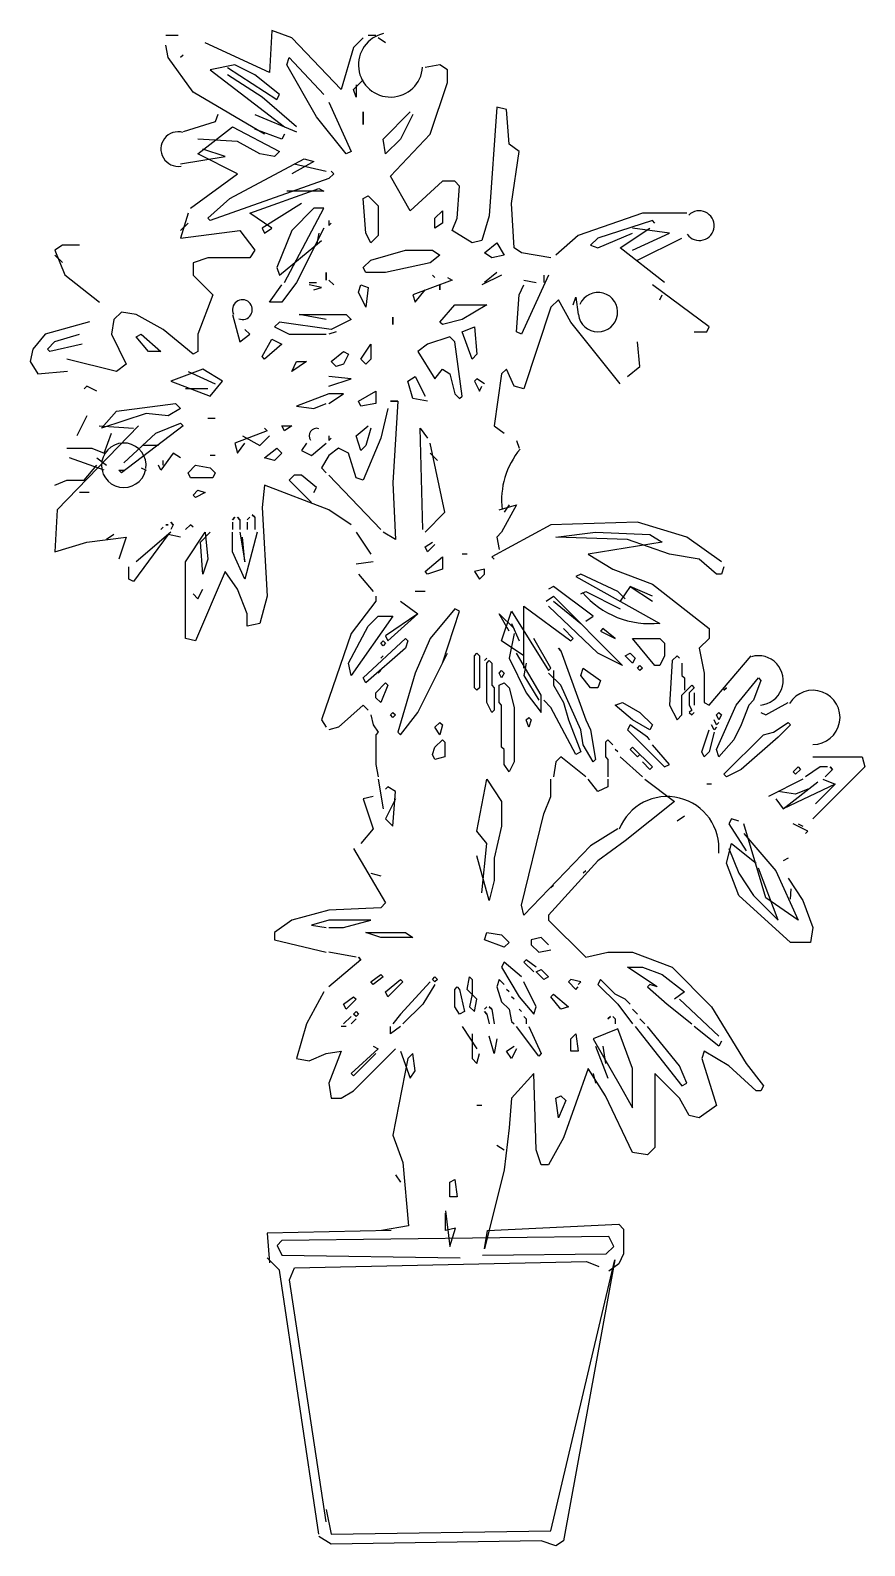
# Model space of a CAD drawing. Header units: millimetres. Extents: x 12377 to 30673, y 89761 to 101952.
# Drawn here: x 16491 to 17109, y 99788 to 100911 of the extents above; entities that cross this region are included whole.
import ezdxf

# ---------------------------------------------------------------- set-up
doc = ezdxf.new("R2010")
doc.units = ezdxf.units.MM

# ---------------------------------------------------------------- blocks, each defined once
blk = doc.blocks.new('A$C0D8345B4')
for p, q in [((109.6, 1118.5), (100.4, 1118.5)), ((102.3, 1102.1), (100.4, 1111.2)), ((177.3, 1091.1), (129.7, 1113)), ((179.1, 1122.2), (177.3, 1091.1)), ((193.8, 1116.7), (179.1, 1122.2)), ((230.4, 1078.3), (193.8, 1116.7)), ((246.8, 1116.7), (239.5, 1109.4)), ((256, 1118.5), (250.5, 1118.5)), ((263.3, 1113), (257.8, 1116.7)), ((120.6, 1076.4), (102.3, 1102.1)), ((113.2, 1103.9), (111.4, 1102.1)), ((190.1, 1096.6), (191.9, 1102.1)), ((191.9, 1102.1), (217.6, 1074.6)), ((239.5, 1109.4), (230.4, 1078.3)), ((151.7, 1096.6), (133.4, 1092.9)), ((133.4, 1092.9), (188.3, 1050.8)), ((146.2, 1094.7), (182.8, 1070.9)), ((171.8, 1072.8), (146.2, 1089.2)), ((166.3, 1089.2), (151.7, 1096.6)), ((184.6, 1074.6), (166.3, 1089.2)), ((212.1, 1058.1), (190.1, 1096.6)), ((303.6, 1096.6), (292.6, 1094.7)), ((309.1, 1092.9), (303.6, 1096.6)), ((309.1, 1083.7), (309.1, 1092.9)), ((239.5, 1078.3), (246.8, 1085.6)), ((241.4, 1072.8), (239.5, 1078.3)), ((241.4, 1081.9), (241.4, 1072.8)), ((296.3, 1045.3), (309.1, 1083.7)), ((173.6, 1045.3), (120.6, 1076.4)), ((197.4, 1050.8), (171.8, 1072.8)), ((182.8, 1070.9), (184.6, 1074.6)), ((221.2, 1069.1), (237.7, 1032.5)), ((138.9, 1060), (137, 1054.5)), ((166.3, 1060), (197.4, 1047.1)), ((234, 1030.7), (212.1, 1058.1)), ((246.8, 1061.8), (246.8, 1052.6)), ((246.8, 1052.6), (246.8, 1061.8)), ((261.5, 1041.7), (281.6, 1061.8)), ((283.5, 1060), (274.3, 1041.7)), ((345.7, 1065.4), (340.2, 984.9)), ((353, 1063.6), (345.7, 1065.4)), ((354.8, 1038), (353, 1063.6)), ((137, 1054.5), (113.2, 1047.1)), ((124.2, 1030.7), (149.8, 1050.8)), ((149.8, 1050.8), (184.6, 1032.5)), ((186.4, 1041.7), (166.3, 1049)), ((188.3, 1045.3), (186.4, 1041.7)), ((267, 1014.2), (296.3, 1045.3)), ((153.5, 1039.8), (124.2, 1041.7)), ((144.4, 1028.8), (127.9, 1034.3)), ((170, 1030.7), (153.5, 1039.8)), ((184.6, 1032.5), (181, 1028.8)), ((237.7, 1032.5), (234, 1030.7)), ((263.3, 1030.7), (261.5, 1041.7)), ((274.3, 1041.7), (263.3, 1030.7)), ((362.2, 1032.5), (354.8, 1038)), ((356.7, 994.1), (362.2, 1032.5)), ((111.4, 1023.4), (144.4, 1028.8)), ((153.5, 1016), (124.2, 1030.7)), ((148, 997.7), (202.9, 1027)), ((181, 1028.8), (170, 1030.7)), ((210.2, 1025.2), (193.8, 1016)), ((195.6, 1023.4), (219.4, 1017.9)), ((202.9, 1027), (210.2, 1025.2)), ((118.7, 990.4), (153.5, 1016)), ((221.2, 1012.4), (133.4, 981.3)), ((224.9, 1016), (221.2, 1012.4)), ((223.1, 1017.9), (224.9, 1016)), ((224.9, 1016), (223.1, 1017.9)), ((281.6, 988.6), (267, 1014.2)), ((305.4, 1010.5), (281.6, 988.6)), ((314.6, 1010.5), (305.4, 1010.5)), ((318.2, 1006.9), (314.6, 1010.5)), ((162.7, 986.7), (213.9, 1005)), ((217.6, 1003.2), (190.1, 1003.2)), ((213.9, 1005), (217.6, 1003.2)), ((246.8, 997.7), (250.5, 999.6)), ((250.5, 999.6), (257.8, 992.2)), ((316.4, 983.1), (318.2, 1006.9)), ((131.5, 983.1), (148, 997.7)), ((201.1, 994.1), (171.8, 975.8)), ((188.3, 935.5), (217.6, 990.4)), ((210.2, 990.4), (193.8, 973.9)), ((217.6, 990.4), (210.2, 990.4)), ((248.7, 972.1), (246.8, 997.7)), ((257.8, 992.2), (257.8, 970.3)), ((299.9, 983.1), (305.4, 988.6)), ((305.4, 988.6), (305.4, 979.4)), ((358.5, 961.1), (356.7, 994.1)), ((116.9, 986.7), (111.4, 968.4)), ((116.9, 979.4), (111.4, 973.9)), ((133.4, 981.3), (131.5, 983.1)), ((179.1, 975.8), (162.7, 986.7)), ((221.2, 981.3), (221.2, 977.6)), ((221.2, 977.6), (223.1, 979.4)), ((299.9, 975.8), (299.9, 983.1)), ((305.4, 979.4), (299.9, 975.8)), ((312.7, 973.9), (316.4, 983.1)), ((340.2, 984.9), (334.7, 966.6)), ((453.7, 986.7), (406.1, 970.3)), ((461, 981.3), (420.7, 968.4)), ((486.6, 986.7), (453.7, 986.7)), ((462.8, 979.4), (461, 981.3)), ((111.4, 968.4), (155.3, 973.9)), ((155.3, 973.9), (166.3, 959.3)), ((171.8, 975.8), (173.6, 972.1)), ((173.6, 972.1), (179.1, 975.8)), ((193.8, 973.9), (182.8, 946.5)), ((184.6, 941), (215.7, 966.6)), ((217.6, 975.8), (197.4, 935.5)), ((213.9, 972.1), (212.1, 963)), ((252.3, 964.8), (248.7, 972.1)), ((257.8, 970.3), (252.3, 964.8)), ((327.4, 964.8), (312.7, 973.9)), ((334.7, 966.6), (327.4, 964.8)), ((406.1, 970.3), (389.6, 955.6)), ((420.7, 968.4), (415.2, 963)), ((420.7, 961.1), (446.3, 972.1)), ((437.2, 961.1), (459.2, 975.8)), ((473.8, 972.1), (446.3, 975.8)), ((446.3, 959.3), (473.8, 972.1)), ((450, 952), (482.9, 968.4)), ((23.8, 963.1), (18.3, 959.4)), ((18.3, 959.4), (25.6, 941.1)), ((18.3, 955.7), (23.8, 950.2)), ((36.6, 963.1), (23.8, 963.1)), ((166.3, 959.3), (162.7, 953.8)), ((252.3, 952), (278, 959.3)), ((278, 959.3), (298.1, 959.3)), ((303.6, 955.6), (296.3, 950.1)), ((298.1, 959.3), (303.6, 955.6)), ((336.5, 957.5), (345.7, 964.8)), ((342, 953.8), (336.5, 957.5)), ((351.2, 955.6), (342, 953.8)), ((345.7, 964.8), (351.2, 955.6)), ((364, 957.5), (358.5, 961.1)), ((385.9, 953.8), (364, 957.5)), ((415.2, 963), (420.7, 961.1)), ((470.1, 935.5), (437.2, 961.1)), ((131.5, 953.8), (120.6, 950.1)), ((120.6, 950.1), (120.6, 941)), ((162.7, 953.8), (131.5, 953.8)), ((182.8, 946.5), (184.6, 941)), ((219.4, 942.8), (219.4, 937.3)), ((219.4, 937.3), (219.4, 942.8)), ((246.8, 946.5), (252.3, 952)), ((248.7, 942.8), (246.8, 946.5)), ((263.3, 942.8), (248.7, 942.8)), ((296.3, 950.1), (263.3, 942.8)), ((345.7, 942.8), (336.5, 935.5)), ((25.6, 941.1), (51.2, 921)), ((120.6, 941), (135.2, 926.3)), ((177.3, 920.9), (186.4, 933.7)), ((197.4, 935.5), (186.4, 920.9)), ((206.6, 935.5), (212.1, 935.5)), ((215.7, 931.8), (206.6, 933.7)), ((210.2, 930), (215.7, 931.8)), ((221.2, 937.3), (224.9, 933.7)), ((243.2, 928.2), (245, 933.7)), ((245, 933.7), (250.5, 931.8)), ((250.5, 931.8), (248.7, 917.2)), ((312.7, 937.3), (283.5, 926.3)), ((299.9, 939.2), (298.1, 941)), ((303.6, 930), (303.6, 933.7)), ((303.6, 933.7), (303.6, 930)), ((309.1, 939.2), (312.7, 937.3)), ((349.3, 941), (334.7, 933.7)), ((362.2, 926.3), (365.8, 933.7)), ((384.1, 941), (364, 897.1)), ((365.8, 937.3), (375, 935.5)), ((380.5, 941), (380.5, 935.5)), ((503.1, 902.6), (461, 933.7)), ((135.2, 926.3), (124.2, 897.1)), ((186.4, 920.9), (177.3, 920.9)), ((248.7, 917.2), (243.2, 928.2)), ((283.5, 926.3), (285.3, 920.9)), ((285.3, 920.9), (292.6, 930)), ((360.3, 898.9), (362.2, 926.3)), ((391.4, 922.7), (385.9, 917.2)), ((400.6, 906.2), (391.4, 922.7)), ((402.4, 919), (404.2, 924.5)), ((404.2, 924.5), (406.1, 911.7)), ((466.5, 922.7), (468.3, 926.3)), ((67.5, 913.5), (62, 908)), ((78.5, 911.7), (67.5, 913.5)), ((98.6, 900.7), (78.5, 911.7)), ((149.8, 911.7), (155.3, 891.6)), ((199.3, 911.7), (234, 911.7)), ((219.4, 908), (199.3, 911.7)), ((234, 911.7), (237.7, 908)), ((268.8, 909.9), (268.8, 904.4)), ((268.8, 904.4), (268.8, 909.9)), ((303.6, 906.2), (314.6, 919)), ((314.6, 919), (338.4, 919)), ((338.4, 919), (320.1, 908)), ((385.9, 917.2), (365.8, 856.8)), ((43.9, 906.3), (11, 897.2)), ((62, 908), (60.2, 897.1)), ((120.6, 882.4), (98.6, 900.7)), ((162.7, 897.1), (159, 900.7)), ((184.6, 906.2), (181, 902.6)), ((181, 902.6), (191.9, 897.1)), ((223.1, 900.7), (184.6, 906.2)), ((226.7, 898.9), (221.2, 897.1)), ((237.7, 908), (223.1, 900.7)), ((305.4, 904.4), (303.6, 906.2)), ((320.1, 908), (305.4, 904.4)), ((320.1, 898.9), (329.2, 902.6)), ((327.4, 878.8), (320.1, 898.9)), ((329.2, 902.6), (331, 882.4)), ((364, 897.1), (360.3, 898.9)), ((437.2, 860.5), (400.6, 906.2)), ((492.1, 898.9), (501.3, 898.9)), ((501.3, 898.9), (503.1, 902.6)), ((11, 897.2), (1.8, 886.2)), ((12.8, 886.2), (18.3, 891.7)), ((38.4, 889.8), (14.6, 884.4)), ((18.3, 891.7), (36.6, 897.2)), ((60.2, 897.1), (71.1, 875.1)), ((78.5, 895.2), (82.1, 897.1)), ((87.6, 884.3), (78.5, 895.2)), ((82.1, 897.1), (96.8, 884.3)), ((124.2, 897.1), (124.2, 884.3)), ((155.3, 891.6), (162.7, 897.1)), ((171.8, 880.6), (179.1, 893.4)), ((186.4, 889.7), (173.6, 878.8)), ((179.1, 893.4), (186.4, 889.7)), ((191.9, 897.1), (219.4, 897.1)), ((245, 878.8), (252.3, 889.7)), ((252.3, 889.7), (252.3, 878.8)), ((294.4, 889.7), (287.1, 884.3)), ((310.9, 895.2), (294.4, 889.7)), ((314.6, 891.6), (310.9, 895.2)), ((320.1, 851.3), (314.6, 891.6)), ((451.8, 873.3), (450, 891.6)), ((1.8, 886.2), (0, 877)), ((0, 877), (5.5, 867.9)), ((14.6, 884.4), (12.8, 886.2)), ((63.8, 869.6), (27.2, 878.8)), ((96.8, 884.3), (87.6, 884.3)), ((124.2, 884.3), (120.6, 882.4)), ((173.6, 878.8), (171.8, 880.6)), ((193.8, 869.6), (197.4, 876.9)), ((204.8, 876.9), (193.8, 869.6)), ((197.4, 876.9), (204.8, 876.9)), ((223.1, 876.9), (232.2, 884.3)), ((226.7, 873.3), (223.1, 876.9)), ((232.2, 884.3), (235.9, 882.4)), ((235.9, 882.4), (232.2, 875.1)), ((248.7, 875.1), (245, 878.8)), ((252.3, 878.8), (248.7, 875.1)), ((287.1, 884.3), (299.9, 864.1)), ((331, 882.4), (327.4, 878.8)), ((5.5, 867.9), (27.5, 869.7)), ((71.1, 875.1), (63.8, 869.6)), ((127.9, 871.4), (104.1, 862.3)), ((116.9, 869.6), (137, 860.5)), ((142.5, 862.3), (127.9, 871.4)), ((237.7, 864.1), (221.2, 865.9)), ((221.2, 858.6), (237.7, 864.1)), ((232.2, 875.1), (226.7, 873.3)), ((279.8, 862.3), (285.3, 865.9)), ((285.3, 865.9), (292.6, 851.3)), ((299.9, 864.1), (305.4, 871.4)), ((305.4, 871.4), (310.9, 867.8)), ((310.9, 867.8), (314.6, 853.1)), ((331, 864.1), (329.2, 862.3)), ((336.5, 860.5), (331, 864.1)), ((349.3, 867.8), (343.9, 829.3)), ((353, 871.4), (349.3, 867.8)), ((358.5, 858.6), (353, 871.4)), ((442.7, 865.9), (451.8, 873.3)), ((41.9, 858.6), (40, 856.8)), ((49.2, 855), (41.9, 858.6)), ((104.1, 862.3), (133.4, 851.3)), ((131.5, 856.8), (115.1, 856.8)), ((133.4, 851.3), (142.5, 862.3)), ((221.2, 853.1), (197.4, 844)), ((221.2, 845.8), (232.2, 853.1)), ((232.2, 853.1), (221.2, 853.1)), ((243.2, 847.6), (256, 855)), ((256, 855), (256, 845.8)), ((283.5, 849.5), (279.8, 862.3)), ((314.6, 853.1), (318.2, 849.5)), ((329.2, 862.3), (332.9, 855)), ((332.9, 855), (334.7, 858.6)), ((365.8, 856.8), (358.5, 858.6)), ((63.8, 840.3), (107.7, 845.8)), ((111.4, 842.2), (102.3, 836.7)), ((107.7, 845.8), (111.4, 842.2)), ((197.4, 844), (210.2, 842.2)), ((210.2, 842.2), (219.4, 845.8)), ((245, 844), (243.2, 847.6)), ((256, 845.8), (245, 844)), ((265.1, 842.2), (259.7, 820.2)), ((267, 847.6), (272.5, 847.6)), ((272.5, 847.6), (267, 847.6)), ((272.5, 847.6), (268.8, 787.2)), ((294.4, 847.6), (283.5, 849.5)), ((318.2, 849.5), (320.1, 851.3)), ((41.9, 836.7), (34.5, 822)), ((52.8, 827.5), (63.8, 840.3)), ((85.8, 838.5), (52.8, 827.5)), ((102.3, 836.7), (85.8, 838.5)), ((93.1, 823.9), (111.4, 831.2)), ((111.4, 831.2), (113.2, 829.3)), ((137, 834.8), (131.5, 834.8)), ((80.3, 829.3), (19.9, 767.1)), ((51, 829.3), (76.6, 827.5)), ((54.7, 809.2), (60.2, 823.9)), ((113.2, 829.3), (67.5, 794.6)), ((69.3, 801.9), (93.1, 823.9)), ((175.5, 825.7), (151.7, 816.5)), ((157.2, 822), (170, 814.7)), ((170, 814.7), (177.3, 822)), ((173.6, 827.5), (175.5, 825.7)), ((186.4, 829.3), (193.8, 829.3)), ((188.3, 825.7), (186.4, 829.3)), ((193.8, 829.3), (188.3, 825.7)), ((221.2, 822), (221.2, 818.4)), ((221.2, 818.4), (223.1, 820.2)), ((241.4, 822), (250.5, 829.3)), ((245, 811), (241.4, 822)), ((259.7, 820.2), (246.8, 789.1)), ((252.3, 827.5), (248.7, 814.7)), ((290.8, 752.5), (288.9, 827.5)), ((288.9, 827.5), (294.4, 820.2)), ((343.9, 829.3), (351.2, 823.9)), ((27.2, 812.9), (45.5, 812.9)), ((45.5, 812.9), (54.7, 809.2)), ((94.9, 814.7), (84, 814.7)), ((105.9, 809.2), (96.8, 796.4)), ((111.4, 805.6), (105.9, 809.2)), ((151.7, 816.5), (153.5, 809.2)), ((153.5, 809.2), (159, 816.5)), ((173.6, 805.6), (182.8, 812.9)), ((186.4, 809.2), (181, 803.7)), ((182.8, 812.9), (186.4, 809.2)), ((204.8, 816.5), (201.1, 811)), ((201.1, 811), (208.4, 807.4)), ((208.4, 807.4), (219.4, 816.5)), ((228.5, 812.9), (221.2, 807.4)), ((235.9, 809.2), (228.5, 812.9)), ((241.4, 790.9), (235.9, 809.2)), ((248.7, 814.7), (245, 811)), ((307.2, 765.3), (296.3, 816.5)), ((296.3, 809.2), (301.8, 803.7)), ((360.3, 818.4), (362.2, 812.9)), ((54.7, 796.4), (29, 805.6)), ((40, 789.1), (49.2, 800.1)), ((49.2, 805.6), (56.5, 800.1)), ((82.1, 798.2), (85.8, 796.4)), ((96.8, 796.4), (94.9, 800.1)), ((98.6, 800.1), (98.6, 803.7)), ((116.9, 794.6), (122.4, 800.1)), ((122.4, 800.1), (133.4, 798.2)), ((137, 807.4), (133.4, 807.4)), ((133.4, 798.2), (137, 794.6)), ((181, 803.7), (173.6, 805.6)), ((221.2, 807.4), (215.7, 798.2)), ((215.7, 798.2), (219.4, 794.6)), ((18.1, 785.4), (27.2, 789.1)), ((27.2, 789.1), (40, 789.1)), ((65.7, 796.4), (69.3, 796.4)), ((67.5, 794.6), (65.7, 796.4)), ((118.7, 790.9), (116.9, 794.6)), ((135.2, 790.9), (118.7, 790.9)), ((137, 794.6), (135.2, 790.9)), ((195.6, 792.7), (191.9, 789.1)), ((191.9, 789.1), (208.4, 772.6)), ((201.1, 792.7), (195.6, 792.7)), ((212.1, 783.6), (201.1, 792.7)), ((221.2, 792.7), (259.7, 752.5)), ((246.8, 789.1), (241.4, 790.9)), ((268.8, 787.2), (270.6, 745.2)), ((43.7, 779.9), (36.4, 779.9)), ((120.6, 778.1), (124.2, 781.8)), ((122.4, 776.3), (120.6, 778.1)), ((129.7, 779.9), (122.4, 776.3)), ((124.2, 781.8), (129.7, 779.9)), ((173.6, 785.4), (171.8, 768.9)), ((221.2, 767.1), (173.6, 785.4)), ((210.2, 779.9), (212.1, 783.6)), ((19.9, 767.1), (18.1, 736)), ((164.5, 763.5), (166.3, 761.6)), ((166.3, 761.6), (164.5, 763.5)), ((171.8, 768.9), (175.5, 703.1)), ((237.7, 756.1), (221.2, 767.1)), ((292.6, 750.6), (307.2, 765.3)), ((347.5, 767.1), (360.3, 770.8)), ((360.3, 770.8), (349.3, 750.6)), ((354.8, 770.8), (351.2, 765.3)), ((96.8, 752.5), (98.6, 754.3)), ((98.6, 754.3), (96.8, 752.5)), ((100.4, 756.1), (102.3, 756.1)), ((102.3, 756.1), (100.4, 756.1)), ((104.1, 758), (105.9, 756.1)), ((105.9, 756.1), (104.1, 758)), ((105.9, 756.1), (104.1, 752.5)), ((118.7, 756.1), (115.1, 752.5)), ((120.6, 754.3), (118.7, 756.1)), ((149.8, 759.8), (151.7, 761.6)), ((151.7, 761.6), (149.8, 759.8)), ((149.8, 758), (149.8, 752.5)), ((153.5, 761.6), (155.3, 759.8)), ((155.3, 759.8), (153.5, 761.6)), ((155.3, 759.8), (155.3, 752.5)), ((160.8, 759.8), (162.7, 761.6)), ((162.7, 761.6), (160.8, 759.8)), ((160.8, 758), (160.8, 752.5)), ((166.3, 761.6), (166.3, 752.5)), ((385.9, 756.1), (342, 732.3)), ((450, 758), (385.9, 756.1)), ((486.6, 747), (450, 758)), ((18.1, 736), (41.9, 743.3)), ((41.9, 743.3), (71.1, 747)), ((62, 748.8), (56.5, 745.2)), ((71.1, 747), (65.7, 730.5)), ((102.3, 748.8), (76.6, 714)), ((104.1, 750.6), (78.5, 728.7)), ((111.4, 747), (102.3, 748.8)), ((115.1, 728.7), (129.7, 750.6)), ((126.1, 743.3), (133.4, 750.6)), ((127.9, 719.5), (126.1, 743.3)), ((129.7, 750.6), (131.5, 730.5)), ((149.8, 736), (149.8, 750.6)), ((155.3, 750.6), (159, 728.7)), ((159, 728.7), (157.2, 747)), ((168.1, 750.6), (159, 715.9)), ((241.4, 750.6), (252.3, 734.2)), ((270.6, 745.2), (261.5, 750.6)), ((292.6, 739.7), (298.1, 743.3)), ((299.9, 741.5), (294.4, 736)), ((349.3, 750.6), (345.7, 747)), ((345.7, 747), (347.5, 737.8)), ((389.6, 747), (418.9, 750.6)), ((442.7, 745.2), (389.6, 747)), ((468.3, 743.3), (413.4, 734.2)), ((418.9, 750.6), (459.2, 748.8)), ((473.8, 734.2), (442.7, 745.2)), ((459.2, 748.8), (468.3, 743.3)), ((512.2, 728.7), (486.6, 747)), ((131.5, 730.5), (127.9, 719.5)), ((159, 715.9), (149.8, 736)), ((294.4, 736), (292.6, 739.7)), ((292.6, 721.4), (305.4, 732.3)), ((305.4, 732.3), (305.4, 723.2)), ((323.7, 734.2), (320.1, 734.2)), ((342, 732.3), (343.9, 730.5)), ((413.4, 734.2), (431.7, 723.2)), ((495.8, 730.5), (473.8, 734.2)), ((508.6, 719.5), (495.8, 730.5)), ((73, 715.9), (73, 725)), ((115.1, 671.9), (115.1, 728.7)), ((144.4, 721.4), (122.4, 670.1)), ((153.5, 708.5), (144.4, 721.4)), ((254.2, 728.7), (241.4, 726.9)), ((243.2, 719.5), (254.2, 706.7)), ((294.4, 719.5), (292.6, 721.4)), ((305.4, 723.2), (294.4, 719.5)), ((336.5, 723.2), (329.2, 721.4)), ((329.2, 721.4), (332.9, 715.9)), ((332.9, 715.9), (336.5, 719.5)), ((336.5, 719.5), (336.5, 723.2)), ((407.9, 719.5), (404.2, 717.7)), ((435.4, 706.7), (407.9, 719.5)), ((431.7, 723.2), (461, 712.2)), ((512.2, 719.5), (508.6, 719.5)), ((514.1, 725), (512.2, 719.5)), ((76.6, 714), (73, 715.9)), ((124.2, 701.2), (127.9, 708.5)), ((160.8, 690.2), (153.5, 708.5)), ((387.8, 710.4), (384.1, 708.5)), ((417.1, 688.4), (387.8, 710.4)), ((404.2, 717.7), (466.5, 682.9)), ((444.5, 710.4), (437.2, 699.4)), ((444.5, 710.4), (461, 699.4)), ((461, 703.1), (444.5, 710.4)), ((461, 712.2), (503.1, 679.3)), ((120.6, 704.9), (124.2, 701.2)), ((175.5, 703.1), (170, 682.9)), ((256, 699.4), (237.7, 675.6)), ((256, 703.1), (256, 699.4)), ((274.3, 699.4), (287.1, 690.2)), ((292.6, 706.7), (285.3, 706.7)), ((382.3, 699.4), (387.8, 703.1)), ((387.8, 703.1), (439, 651.8)), ((387.8, 699.4), (407.9, 682.9)), ((407.9, 704.9), (411.6, 706.7)), ((411.6, 706.7), (437.2, 693.9)), ((440.9, 701.2), (435.4, 706.7)), ((160.8, 681.1), (160.8, 690.2)), ((268.8, 688.4), (237.7, 644.5)), ((250.5, 681.1), (257.8, 688.4)), ((257.8, 688.4), (268.8, 688.4)), ((287.1, 690.2), (263.3, 673.8)), ((265.1, 670.1), (287.1, 690.2)), ((314.6, 693.9), (296.3, 671.9)), ((305.4, 653.6), (318.2, 692.1)), ((318.2, 692.1), (314.6, 693.9)), ((347.5, 690.2), (358.5, 679.3)), ((354.8, 677.4), (347.5, 690.2)), ((349.3, 670.1), (356.7, 692.1)), ((356.7, 692.1), (384.1, 648.1)), ((365.8, 695.7), (400.6, 670.1)), ((365.8, 650), (365.8, 695.7)), ((420.7, 661), (384.1, 695.7)), ((411.6, 684.8), (417.1, 688.4)), ((170, 682.9), (160.8, 681.1)), ((237.7, 675.6), (215.7, 611.5)), ((235.9, 653.6), (250.5, 681.1)), ((263.3, 673.8), (265.1, 670.1)), ((358.5, 675.6), (354.8, 657.3)), ((356.7, 682.9), (362.2, 670.1)), ((402.4, 671.9), (395.1, 679.3)), ((424.4, 679.3), (422.6, 677.4)), ((422.6, 677.4), (433.5, 671.9)), ((433.5, 671.9), (424.4, 679.3)), ((503.1, 679.3), (503.1, 671.9)), ((122.4, 670.1), (115.1, 671.9)), ((246.8, 642.7), (278, 671.9)), ((278, 664.6), (248.7, 639)), ((259.7, 668.3), (261.5, 670.1)), ((261.5, 666.5), (259.7, 668.3)), ((261.5, 670.1), (263.3, 668.3)), ((263.3, 668.3), (261.5, 666.5)), ((278, 671.9), (279.8, 670.1)), ((279.8, 670.1), (278, 664.6)), ((296.3, 671.9), (285.3, 646.3)), ((365.8, 659.1), (349.3, 670.1)), ((385.9, 650), (373.1, 671.9)), ((391.4, 664.6), (393.3, 662.8)), ((393.3, 662.8), (391.4, 664.6)), ((393.3, 662.8), (411.6, 611.5)), ((400.6, 670.1), (402.4, 671.9)), ((446.3, 671.9), (466.5, 671.9)), ((462.8, 651.8), (446.3, 671.9)), ((466.5, 671.9), (470.1, 668.3)), ((470.1, 668.3), (470.1, 659.1)), ((503.1, 671.9), (495.8, 664.6)), ((495.8, 664.6), (499.4, 646.3)), ((237.7, 644.5), (235.9, 653.6)), ((259.7, 657.3), (261.5, 659.1)), ((261.5, 659.1), (259.7, 657.3)), ((287.1, 617), (309.1, 661)), ((329.2, 659.1), (331, 661)), ((329.2, 635.3), (329.2, 659.1)), ((331, 661), (332.9, 659.1)), ((332.9, 659.1), (332.9, 635.3)), ((336.5, 655.5), (338.4, 657.3)), ((338.4, 657.3), (336.5, 655.5)), ((338.4, 653.6), (340.2, 655.5)), ((338.4, 624.4), (338.4, 653.6)), ((340.2, 655.5), (342, 653.6)), ((342, 653.6), (342, 637.2)), ((354.8, 657.3), (367.6, 631.7)), ((378.6, 629.8), (360.3, 661)), ((367.6, 653.6), (365.8, 644.5)), ((439, 651.8), (420.7, 661)), ((440.9, 659.1), (444.5, 661)), ((446.3, 653.6), (440.9, 659.1)), ((444.5, 661), (448.2, 657.3)), ((448.2, 657.3), (446.3, 653.6)), ((450, 650), (451.8, 651.8)), ((451.8, 651.8), (453.7, 650)), ((466.5, 651.8), (462.8, 651.8)), ((470.1, 659.1), (466.5, 651.8)), ((475.6, 655.5), (473.8, 622.5)), ((479.3, 659.1), (475.6, 655.5)), ((481.1, 657.3), (479.3, 659.1)), ((482.9, 653.6), (482.9, 644.5)), ((503.1, 622.5), (534.2, 659.1)), ((248.7, 639), (246.8, 642.7)), ((257.8, 646.3), (259.7, 648.1)), ((259.7, 648.1), (257.8, 646.3)), ((285.3, 646.3), (272.5, 602.4)), ((347.5, 646.3), (349.3, 648.1)), ((349.3, 642.7), (347.5, 646.3)), ((349.3, 648.1), (351.2, 646.3)), ((351.2, 646.3), (349.3, 642.7)), ((365.8, 644.5), (376.8, 626.2)), ((384.1, 648.1), (385.9, 650)), ((393.3, 637.2), (384.1, 646.3)), ((387.8, 648.1), (387.8, 637.2)), ((407.9, 644.5), (409.7, 650)), ((415.2, 635.3), (407.9, 644.5)), ((409.7, 650), (422.6, 640.8)), ((422.6, 640.8), (420.7, 635.3)), ((451.8, 648.1), (450, 650)), ((453.7, 650), (451.8, 648.1)), ((482.9, 644.5), (484.8, 642.7)), ((484.8, 642.7), (484.8, 633.5)), ((499.4, 646.3), (499.4, 624.4)), ((523.2, 622.5), (539.7, 642.7)), ((541.5, 640.8), (536, 626.2)), ((539.7, 642.7), (541.5, 640.8)), ((256, 631.7), (263.3, 639)), ((256, 628), (256, 631.7)), ((265.1, 637.2), (259.7, 624.4)), ((263.3, 639), (265.1, 637.2)), ((331, 633.5), (329.2, 635.3)), ((332.9, 635.3), (331, 633.5)), ((342, 637.2), (343.9, 635.3)), ((343.9, 635.3), (343.9, 618.9)), ((347.5, 637.2), (351.2, 639)), ((347.5, 624.4), (347.5, 637.2)), ((351.2, 639), (354.8, 635.3)), ((354.8, 635.3), (358.5, 620.7)), ((367.6, 631.7), (378.6, 617)), ((378.6, 617), (378.6, 629.8)), ((387.8, 637.2), (395.1, 624.4)), ((407.9, 604.2), (393.3, 637.2)), ((420.7, 635.3), (415.2, 635.3)), ((482.9, 629.8), (490.3, 637.2)), ((482.9, 615.2), (482.9, 629.8)), ((492.1, 635.3), (488.4, 631.7)), ((488.4, 631.7), (488.4, 622.5)), ((490.3, 637.2), (492.1, 635.3)), ((492.1, 631.7), (492.1, 622.5)), ((514.1, 633.5), (515.9, 635.3)), ((515.9, 635.3), (514.1, 633.5)), ((246.8, 622.5), (228.5, 606.1)), ((250.5, 618.9), (246.8, 622.5)), ((259.7, 624.4), (256, 628)), ((342, 617), (338.4, 624.4)), ((343.9, 618.9), (342, 617)), ((349.3, 622.5), (347.5, 624.4)), ((349.3, 591.4), (349.3, 622.5)), ((358.5, 620.7), (358.5, 580.4)), ((385.9, 620.7), (380.5, 626.2)), ((404.2, 585.9), (385.9, 620.7)), ((395.1, 624.4), (398.8, 611.5)), ((433.5, 622.5), (439, 624.4)), ((446.3, 611.5), (433.5, 622.5)), ((439, 624.4), (451.8, 617)), ((473.8, 622.5), (479.3, 611.5)), ((488.4, 622.5), (490.3, 618.9)), ((490.3, 618.9), (488.4, 617)), ((499.4, 624.4), (503.1, 622.5)), ((508.6, 589.6), (523.2, 622.5)), ((532.4, 622.5), (526.9, 607.9)), ((536, 626.2), (532.4, 622.5)), ((545.2, 615.2), (561.7, 624.4)), ((215.7, 611.5), (219.4, 606.1)), ((228.5, 606.1), (221.2, 604.2)), ((252.3, 615.2), (254.2, 607.9)), ((254.2, 607.9), (257.8, 602.4)), ((267, 615.2), (268.8, 617)), ((268.8, 613.4), (267, 615.2)), ((268.8, 617), (270.6, 615.2)), ((270.6, 615.2), (268.8, 613.4)), ((274.3, 600.6), (287.1, 617)), ((299.9, 606.1), (303.6, 609.7)), ((303.6, 600.6), (299.9, 606.1)), ((303.6, 609.7), (305.4, 607.9)), ((305.4, 607.9), (303.6, 600.6)), ((367.6, 611.5), (369.5, 613.4)), ((369.5, 606.1), (367.6, 611.5)), ((369.5, 613.4), (371.3, 611.5)), ((371.3, 611.5), (369.5, 606.1)), ((398.8, 611.5), (407.9, 587.8)), ((411.6, 611.5), (415.2, 604.2)), ((444.5, 607.9), (442.7, 604.2)), ((457.3, 598.7), (444.5, 607.9)), ((459.2, 604.2), (446.3, 611.5)), ((451.8, 617), (461, 607.9)), ((461, 607.9), (459.2, 604.2)), ((479.3, 611.5), (482.9, 615.2)), ((488.4, 617), (490.3, 615.2)), ((490.3, 615.2), (492.1, 617)), ((506.7, 604.2), (504.9, 607.9)), ((508.6, 607.9), (506.7, 611.5)), ((508.6, 606.1), (506.7, 604.2)), ((508.6, 615.2), (510.4, 617)), ((510.4, 611.5), (508.6, 615.2)), ((510.4, 609.7), (508.6, 607.9)), ((510.4, 617), (512.2, 615.2)), ((512.2, 615.2), (510.4, 611.5)), ((526.9, 607.9), (521.4, 596.9)), ((541.5, 617), (545.2, 615.2)), ((550.7, 602.4), (561.7, 609.7)), ((563.5, 607.9), (554.3, 598.7)), ((561.7, 609.7), (563.5, 607.9)), ((257.8, 602.4), (256, 600.6)), ((256, 600.6), (256, 578.6)), ((272.5, 602.4), (274.3, 600.6)), ((299.9, 591.4), (305.4, 596.9)), ((305.4, 596.9), (307.2, 595.1)), ((307.2, 595.1), (307.2, 584.1)), ((409.7, 593.2), (407.9, 604.2)), ((415.2, 604.2), (418.9, 582.3)), ((428, 596.9), (426.2, 595.1)), ((426.2, 595.1), (426.2, 584.1)), ((431.7, 593.2), (428, 596.9)), ((442.7, 604.2), (470.1, 576.8)), ((459.2, 596.9), (457.3, 598.7)), ((497.6, 587.8), (503.1, 604.2)), ((506.7, 602.4), (503.1, 587.8)), ((521.4, 596.9), (510.4, 584.1)), ((514.1, 571.3), (543.3, 600.6)), ((554.3, 598.7), (526.9, 574.9)), ((543.3, 600.6), (550.7, 602.4)), ((298.1, 585.9), (299.9, 591.4)), ((299.9, 582.3), (298.1, 585.9)), ((307.2, 584.1), (299.9, 582.3)), ((351.2, 589.6), (349.3, 591.4)), ((351.2, 578.6), (351.2, 589.6)), ((393.3, 584.1), (389.6, 580.4)), ((411.6, 569.4), (393.3, 584.1)), ((407.9, 587.8), (404.2, 585.9)), ((417.1, 580.4), (409.7, 593.2)), ((426.2, 584.1), (428, 582.3)), ((435.4, 587.8), (433.5, 589.6)), ((453.7, 569.4), (437.2, 584.1)), ((444.5, 589.6), (446.3, 591.4)), ((450, 584.1), (444.5, 589.6)), ((446.3, 591.4), (461, 576.8)), ((451.8, 585.9), (450, 584.1)), ((473.8, 578.6), (461, 593.2)), ((499.4, 584.1), (497.6, 587.8)), ((503.1, 587.8), (499.4, 584.1)), ((510.4, 584.1), (508.6, 589.6)), ((580, 584.1), (616.6, 584.1)), ((616.6, 584.1), (618.4, 576.8)), ((256, 578.6), (257.8, 569.4)), ((354.8, 573.1), (351.2, 578.6)), ((358.5, 580.4), (354.8, 573.1)), ((389.6, 580.4), (387.8, 569.4)), ((418.9, 582.3), (417.1, 580.4)), ((428, 582.3), (428, 569.4)), ((459.2, 574.9), (453.7, 580.4)), ((461, 576.8), (459.2, 574.9)), ((470.1, 576.8), (473.8, 578.6)), ((526.9, 574.9), (515.9, 569.4)), ((565.3, 573.1), (569, 576.8)), ((567.1, 571.3), (565.3, 573.1)), ((570.8, 574.9), (567.1, 571.3)), ((569, 576.8), (570.8, 574.9)), ((585.4, 576.8), (574.5, 569.4)), ((618.4, 576.8), (580, 538.3)), ((590.9, 576.8), (585.4, 576.8)), ((594.6, 574.9), (589.1, 569.4)), ((592.8, 576.8), (594.6, 574.9)), ((594.6, 574.9), (592.8, 576.8)), ((257.8, 567.6), (261.5, 545.7)), ((265.1, 562.1), (263.3, 560.3)), ((270.6, 558.5), (265.1, 562.1)), ((331, 529.2), (338.4, 567.6)), ((338.4, 567.6), (349.3, 551.1)), ((385.9, 554.8), (385.9, 567.6)), ((420.7, 558.5), (413.4, 567.6)), ((428, 562.1), (420.7, 558.5)), ((428, 567.6), (428, 562.1)), ((455.5, 567.6), (477.5, 551.1)), ((504.9, 564), (501.3, 564)), ((515.9, 569.4), (514.1, 571.3)), ((572.6, 567.6), (547, 554.8)), ((558, 545.7), (583.6, 565.8)), ((596.4, 564), (558, 545.7)), ((581.8, 549.3), (596.4, 564)), ((587.3, 567.6), (596.4, 564)), ((254.2, 554.8), (246.8, 553)), ((246.8, 553), (254.2, 531)), ((270.6, 553), (263.3, 538.3)), ((268.8, 532.8), (270.6, 558.5)), ((349.3, 551.1), (349.3, 532.8)), ((380.5, 542), (385.9, 554.8)), ((477.5, 551.1), (440.9, 521.9)), ((552.5, 553), (558, 545.7)), ((567.1, 556.6), (554.3, 558.5)), ((576.3, 560.3), (567.1, 556.6)), ((364, 474.3), (380.5, 542)), ((484.8, 540.2), (479.3, 536.5)), ((254.2, 531), (245, 520)), ((263.3, 538.3), (268.8, 532.8)), ((338.4, 520), (331, 529.2)), ((349.3, 532.8), (343.9, 509.1)), ((435.4, 531), (415.2, 518.2)), ((519.6, 538.3), (517.7, 534.7)), ((517.7, 534.7), (530.5, 514.5)), ((525, 536.5), (519.6, 538.3)), ((545.2, 479.8), (528.7, 534.7)), ((576.3, 529.2), (565.3, 534.7)), ((569, 534.7), (572.6, 532.8)), ((574.5, 527.4), (576.3, 529.2)), ((239.5, 516.4), (263.3, 476.1)), ((334.7, 483.4), (338.4, 520)), ((415.2, 518.2), (365.8, 467)), ((440.9, 521.9), (420.7, 507.2)), ((515.9, 505.4), (519.6, 520)), ((517.7, 516.4), (525, 498.1)), ((519.6, 520), (537.9, 505.4)), ((528.7, 527.4), (552.5, 499.9)), ((340.2, 477.9), (331, 510.9)), ((343.9, 509.1), (343.9, 492.6)), ((420.7, 507.2), (384.1, 467)), ((525, 481.6), (515.9, 505.4)), ((561.7, 509.1), (558, 507.2)), ((252.3, 498.1), (259.7, 496.2)), ((411.6, 499.9), (409.7, 498.1)), ((525, 498.1), (536, 481.6)), ((554.3, 463.3), (539.7, 501.7)), ((552.5, 499.9), (569, 463.3)), ((561.7, 494.4), (572.6, 477.9)), ((343.9, 492.6), (340.2, 477.9)), ((387.8, 488.9), (385.9, 487.1)), ((563.6, 486.4), (563.1, 478.8)), ((259.7, 472.4), (221.2, 470.6)), ((263.3, 476.1), (259.7, 472.4)), ((365.8, 467), (364, 474.3)), ((563.5, 446.8), (525, 481.6)), ((536, 481.6), (554.3, 463.3)), ((569, 463.3), (545.2, 479.8)), ((572.6, 477.9), (580, 457.8)), ((193.8, 463.3), (181, 454.1)), ((221.2, 470.6), (193.8, 463.3)), ((221.2, 463.3), (208.4, 459.6)), ((252.3, 463.3), (221.2, 463.3)), ((232.2, 457.8), (252.3, 463.3)), ((384.1, 467), (384.1, 463.3)), ((384.1, 463.3), (411.6, 435.8)), ((181, 454.1), (181, 448.7)), ((208.4, 459.6), (219.4, 457.8)), ((221.2, 457.8), (232.2, 457.8)), ((248.7, 454.1), (278, 454.1)), ((259.7, 450.5), (248.7, 454.1)), ((283.5, 450.5), (259.7, 450.5)), ((278, 454.1), (283.5, 450.5)), ((336.5, 448.7), (338.4, 454.1)), ((338.4, 454.1), (349.3, 452.3)), ((349.3, 452.3), (354.8, 446.8)), ((378.6, 450.5), (371.3, 448.7)), ((384.1, 445), (378.6, 450.5)), ((580, 457.8), (578.1, 446.8)), ((181, 448.7), (219.4, 439.5)), ((241.4, 435.8), (221.2, 439.5)), ((351.2, 443.2), (336.5, 448.7)), ((354.8, 446.8), (351.2, 443.2)), ((371.3, 448.7), (371.3, 445)), ((371.3, 445), (376.8, 439.5)), ((376.8, 439.5), (385.9, 441.3)), ((411.6, 435.8), (428, 439.5)), ((428, 439.5), (446.3, 439.5)), ((446.3, 439.5), (475.6, 428.5)), ((578.1, 446.8), (563.5, 446.8)), ((245, 434), (221.2, 413.9)), ((243.2, 435.8), (245, 434)), ((245, 434), (243.2, 435.8)), ((351.2, 432.2), (349.3, 428.5)), ((349.3, 428.5), (362.2, 406.6)), ((364, 421.2), (351.2, 432.2)), ((367.6, 434), (365.8, 432.2)), ((365.8, 432.2), (373.1, 424.9)), ((375, 428.5), (367.6, 434)), ((375, 424.9), (378.6, 426.7)), ((378.6, 426.7), (384.1, 421.2)), ((464.6, 413.9), (442.7, 428.5)), ((442.7, 428.5), (453.7, 428.5)), ((453.7, 428.5), (468.3, 423)), ((475.6, 428.5), (504.9, 399.2)), ((252.3, 417.5), (259.7, 423)), ((254.2, 415.7), (252.3, 417.5)), ((261.5, 421.2), (254.2, 415.7)), ((259.7, 423), (261.5, 421.2)), ((263.3, 410.2), (274.3, 419.4)), ((276.1, 417.5), (265.1, 406.6)), ((274.3, 419.4), (276.1, 417.5)), ((296.3, 417.5), (274.3, 393.7)), ((299.9, 415.7), (290.8, 401.1)), ((298.1, 419.4), (299.9, 421.2)), ((299.9, 417.5), (298.1, 419.4)), ((299.9, 421.2), (301.8, 419.4)), ((301.8, 419.4), (299.9, 417.5)), ((323.7, 412), (325.5, 421.2)), ((325.5, 421.2), (327.4, 419.4)), ((327.4, 419.4), (327.4, 408.4)), ((347.5, 419.4), (345.7, 413.9)), ((351.2, 415.7), (347.5, 419.4)), ((375, 399.2), (365.8, 417.5)), ((380.5, 419.4), (375, 424.9)), ((384.1, 421.2), (380.5, 419.4)), ((400.6, 419.4), (398.8, 417.5)), ((398.8, 417.5), (404.2, 412)), ((407.9, 417.5), (400.6, 419.4)), ((406.1, 415.7), (407.9, 417.5)), ((407.9, 417.5), (406.1, 415.7)), ((422.6, 419.4), (420.7, 415.7)), ((420.7, 415.7), (435.4, 401.1)), ((433.5, 408.4), (422.6, 419.4)), ((459.2, 415.7), (457.3, 413.9)), ((464.6, 413.9), (459.2, 415.7)), ((468.3, 423), (484.8, 410.2)), ((217.6, 410.2), (204.8, 386.4)), ((232.2, 401.1), (239.5, 406.6)), ((241.4, 404.7), (234, 397.4)), ((239.5, 406.6), (241.4, 404.7)), ((265.1, 406.6), (263.3, 410.2)), ((314.6, 412), (316.4, 413.9)), ((314.6, 399.2), (314.6, 412)), ((316.4, 413.9), (318.2, 412)), ((318.2, 412), (321.9, 395.6)), ((331, 404.7), (323.7, 412)), ((327.4, 408.4), (325.5, 399.2)), ((329.2, 395.6), (331, 404.7)), ((345.7, 413.9), (349.3, 402.9)), ((354.8, 410.2), (353, 412)), ((358.5, 404.7), (356.7, 406.6)), ((362.2, 406.6), (373.1, 393.7)), ((385.9, 406.6), (387.8, 408.4)), ((393.3, 397.4), (385.9, 406.6)), ((387.8, 408.4), (398.8, 399.2)), ((404.2, 412), (406.1, 413.9)), ((440.9, 404.7), (433.5, 408.4)), ((444.5, 401.1), (440.9, 404.7)), ((457.3, 413.9), (472, 401.1)), ((484.8, 410.2), (477.5, 404.7)), ((481.1, 404.7), (510.4, 377.3)), ((234, 397.4), (232.2, 401.1)), ((239.5, 393.7), (241.4, 395.6)), ((241.4, 391.9), (239.5, 393.7)), ((241.4, 395.6), (243.2, 393.7)), ((243.2, 393.7), (241.4, 391.9)), ((274.3, 393.7), (268.8, 386.4)), ((290.8, 401.1), (276.1, 386.4)), ((318.2, 393.7), (314.6, 399.2)), ((321.9, 395.6), (318.2, 393.7)), ((325.5, 399.2), (329.2, 395.6)), ((336.5, 397.4), (338.4, 399.2)), ((338.4, 399.2), (336.5, 397.4)), ((336.5, 395.6), (338.4, 393.7)), ((338.4, 393.7), (336.5, 395.6)), ((338.4, 393.7), (340.2, 386.4)), ((340.2, 399.2), (342, 397.4)), ((342, 397.4), (340.2, 399.2)), ((342, 397.4), (343.9, 386.4)), ((349.3, 402.9), (354.8, 397.4)), ((354.8, 397.4), (356.7, 388.3)), ((364, 395.6), (362.2, 397.4)), ((373.1, 393.7), (375, 399.2)), ((398.8, 399.2), (393.3, 397.4)), ((435.4, 401.1), (446.3, 386.4)), ((450, 393.7), (446.3, 397.4)), ((472, 401.1), (490.3, 386.4)), ((504.9, 399.2), (530.5, 357.1)), ((204.8, 386.4), (197.4, 360.8)), ((234, 384.6), (230.4, 384.6)), ((237.7, 391.9), (232.2, 386.4)), ((241.4, 390.1), (237.7, 386.4)), ((274.3, 384.6), (267, 379.1)), ((267, 379.1), (267, 384.6)), ((320.1, 384.6), (331, 368.1)), ((356.7, 388.3), (358.5, 386.4)), ((376.8, 362.6), (360.3, 384.6)), ((365.8, 391.9), (367.6, 390.1)), ((367.6, 390.1), (365.8, 391.9)), ((367.6, 390.1), (367.6, 386.4)), ((369.5, 384.6), (378.6, 364.5)), ((435.4, 382.8), (417.1, 375.4)), ((428, 390.1), (429.9, 391.9)), ((429.9, 391.9), (428, 390.1)), ((431.7, 391.9), (433.5, 390.1)), ((433.5, 390.1), (431.7, 391.9)), ((433.5, 390.1), (433.5, 386.4)), ((446.3, 353.5), (435.4, 382.8)), ((448.2, 384.6), (482.9, 340.7)), ((455.5, 386.4), (451.8, 390.1)), ((481.1, 355.3), (457.3, 384.6)), ((510.4, 370), (492.1, 384.6)), ((327.4, 379.1), (327.4, 360.8)), ((343.9, 364.5), (340.2, 377.3)), ((345.7, 375.4), (343.9, 364.5)), ((400.6, 375.4), (404.2, 379.1)), ((400.6, 366.3), (400.6, 375.4)), ((404.2, 379.1), (406.1, 366.3)), ((417.1, 375.4), (437.2, 340.7)), ((512.2, 373.6), (510.4, 370)), ((197.4, 360.8), (206.6, 359)), ((206.6, 359), (219.4, 364.5)), ((219.4, 364.5), (230.4, 366.3)), ((230.4, 366.3), (221.2, 342.5)), ((257.8, 368.1), (237.7, 349.8)), ((239.5, 337), (270.6, 368.1)), ((239.5, 348), (256, 364.5)), ((254.2, 370), (257.8, 368.1)), ((279.8, 360.8), (268.8, 304.1)), ((274.3, 366.3), (281.6, 346.2)), ((283.5, 364.5), (279.8, 360.8)), ((285.3, 351.6), (283.5, 364.5)), ((327.4, 360.8), (331, 357.1)), ((331, 357.1), (332.9, 364.5)), ((353, 366.3), (358.5, 370)), ((356.7, 360.8), (353, 366.3)), ((360.3, 368.1), (356.7, 360.8)), ((378.6, 364.5), (376.8, 362.6)), ((406.1, 366.3), (400.6, 366.3)), ((418.9, 370), (428, 346.2)), ((424.4, 370), (426.2, 357.1)), ((499.4, 366.3), (497.6, 360.8)), ((497.6, 360.8), (508.6, 326)), ((517.7, 355.3), (499.4, 366.3)), ((237.7, 349.8), (239.5, 348)), ((281.6, 346.2), (285.3, 351.6)), ((373.1, 349.8), (356.7, 331.5)), ((375, 293.1), (373.1, 349.8)), ((413.4, 353.5), (395.1, 302.2)), ((426.2, 333.3), (413.4, 353.5)), ((417.1, 349.8), (418.9, 342.5)), ((446.3, 324.2), (446.3, 353.5)), ((462.8, 349.8), (462.8, 294.9)), ((481.1, 331.5), (462.8, 349.8)), ((486.6, 342.5), (481.1, 355.3)), ((537.9, 337), (517.7, 355.3)), ((530.5, 357.1), (543.3, 340.7)), ((221.2, 342.5), (223.1, 331.5)), ((230.4, 331.5), (239.5, 337)), ((437.2, 340.7), (446.3, 324.2)), ((482.9, 340.7), (486.6, 342.5)), ((541.5, 337), (537.9, 337)), ((543.3, 340.7), (541.5, 337)), ((223.1, 331.5), (230.4, 331.5)), ((334.7, 326), (331, 326)), ((356.7, 331.5), (354.8, 309.6)), ((389.6, 331.5), (393.3, 333.3)), ((391.4, 316.9), (389.6, 331.5)), ((396.9, 329.7), (391.4, 316.9)), ((393.3, 333.3), (396.9, 329.7)), ((446.3, 291.3), (426.2, 333.3)), ((488.4, 318.7), (481.1, 331.5)), ((508.6, 326), (495.8, 316.9)), ((495.8, 316.9), (488.4, 318.7)), ((268.8, 304.1), (276.1, 283.9)), ((354.8, 309.6), (351.2, 278.4)), ((345.7, 296.7), (351.2, 293.1)), ((378.6, 282.1), (375, 293.1)), ((395.1, 302.2), (384.1, 282.1)), ((462.8, 294.9), (457.3, 289.4)), ((276.1, 283.9), (280.3, 237)), ((384.1, 282.1), (378.6, 282.1)), ((457.3, 289.4), (446.3, 291.3)), ((270.6, 274.8), (274.3, 269.3)), ((310.9, 269.3), (314.6, 271.1)), ((314.6, 271.1), (316.4, 258.3)), ((351.2, 278.4), (336.5, 219.9)), ((310.9, 258.3), (310.9, 269.3)), ((316.4, 258.3), (310.9, 258.3)), ((307.8, 248), (310.9, 221.7)), ((280.3, 237), (260.2, 233.4)), ((307.8, 233.4), (307.8, 246.2)), ((338.9, 233.4), (436.1, 238.1)), ((436.1, 238.1), (439.7, 234.4)), ((267.5, 233.4), (175.5, 231.5)), ((175.5, 231.5), (177.4, 209.6)), ((186.5, 226), (182.9, 222.4)), ((428.8, 228.9), (186.5, 226)), ((315.1, 235.2), (307.8, 233.4)), ((310.9, 221.7), (315.1, 235.2)), ((336.5, 219.9), (338.9, 233.4)), ((432.4, 221.6), (428.8, 228.9)), ((439.7, 234.4), (439.7, 216.1)), ((184.7, 204.1), (175.5, 213.2)), ((182.9, 222.4), (186.5, 215.1)), ((186.5, 215.1), (318.7, 213.2)), ((335.2, 215.1), (426.9, 216.1)), ((426.9, 216.1), (432.4, 221.6)), ((439.7, 216.1), (436.1, 208.8)), ((213.9, 8.6), (184.7, 204.1)), ((192, 196.8), (195.7, 205.9)), ((195.7, 205.9), (412.3, 210.6)), ((385.9, 11), (433.2, 211.8)), ((433.2, 211.8), (395.1, 3.7)), ((412.3, 210.6), (421.4, 206.9)), ((436.1, 208.8), (428.8, 203.3)), ((219.4, 17.8), (192, 196.8)), ((219.4, 26.9), (223.1, 8.6)), ((223.1, 1.3), (213.9, 6.8)), ((223.1, 8.6), (385.9, 11)), ((378.6, 3.7), (223.1, 1.3)), ((389.6, 0), (378.6, 3.7)), ((395.1, 3.7), (389.6, 0))]:
    blk.add_line(p, q)
for centre, radius, start, end in [((267, 1096.6), 23.8, 102.5288, 355.9144), ((109.6, 1034.3), 12.8, 74.0546, 279.4623), ((495.8, 977.6), 11, 215.5377, 135), ((157.2, 915.4), 7.32, 248.1986, 206.5651), ((420.7, 913.5), 14.6, 187.125, 156.8014), ((212.1, 822), 5.49, 71.5651, 216.8699), ((69.3, 800.1), 16.5, 351.8699, 347.4712), ((407.9, 774.4), 58.6, 139.9697, 186.9112), ((459.2, 748.8), 65.9, 220.6013, 276.3402), ((539.7, 640.8), 18.3, 274.3987, 106.6992), ((580, 613.4), 20.1, 270, 149.0362), ((472, 516.4), 38.4, 354.5597, 158.1986)]:
    blk.add_arc(centre, radius, start, end)

msp = doc.modelspace()

# ---------------------------------------------------------------- block references
msp.add_blockref('A$C0D8345B4', (16490.8, 99788.4))

doc.saveas('drawing.dxf')
